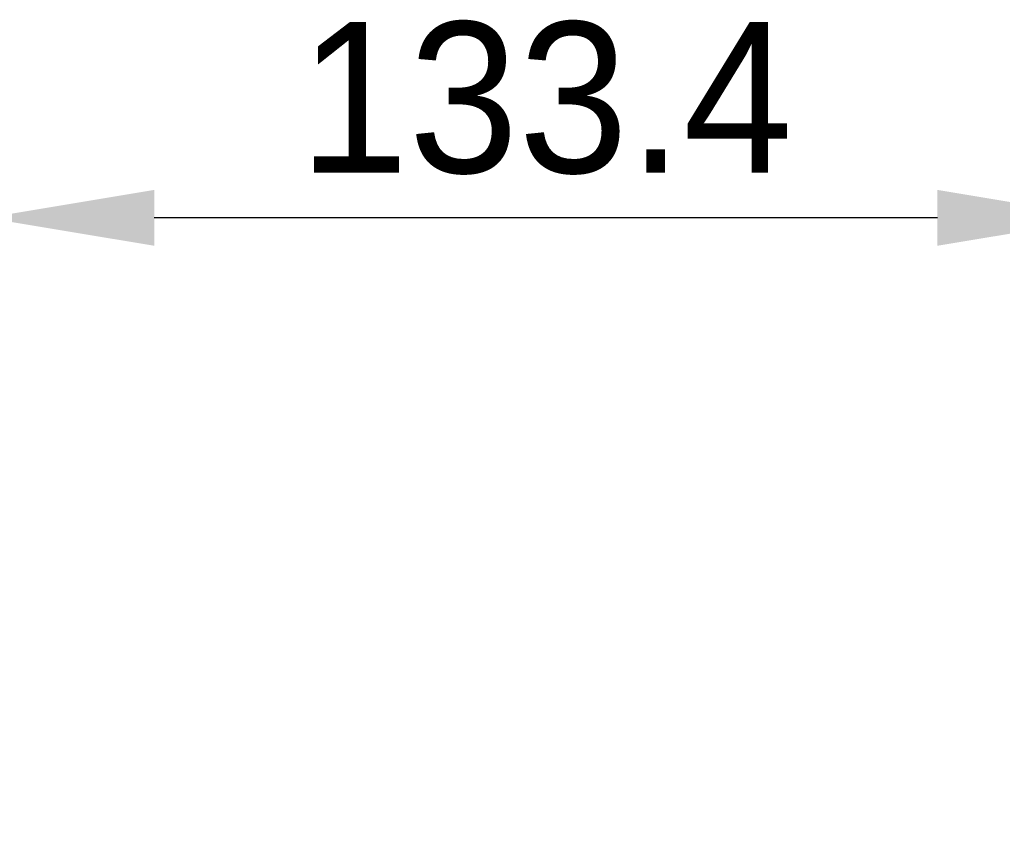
# Model space of a CAD drawing. Header units: millimetres. Extents: x 14 to 1202, y 28 to 1708.
# Drawn here: x 471.3 to 588.5, y 1349.9 to 1445.7 of the extents above; entities that cross this region are included whole.
import ezdxf

# ---------------------------------------------------------------- set-up
doc = ezdxf.new("R2010")
doc.units = ezdxf.units.MM
doc.styles.add('GOGO', font='Gulim.ttf', dxfattribs={"height": 3})
doc.dimstyles.new('기밴테크', dxfattribs={"dimtxt": 3, "dimasz": 3, "dimexe": 1.25, "dimexo": 0.625, "dimgap": 0.6, "dimtad": 1, "dimtih": 1, "dimtoh": 1, "dimdec": 1, "dimlunit": 6, "dimtxsty": 'GOGO', "dimcen": 0, "dimclrd": 3, "dimclre": 3, "dimclrt": 4, "dimadec": 0, "dimazin": 0, "dimtfac": 1, "dimtdec": 1, "dimtmove": 0, "dimatfit": 3, "dimfxl": 1, "dimlwd": 13, "dimlwe": 13, "dimarcsym": 0})

# ---------------------------------------------------------------- blocks, each defined once
blk = doc.blocks.new('*D5')
at = {"color": 3, "lineweight": 13, "transparency": 16777216}
for p, q in [((467.35, 1315.51), (467.35, 1434.05)), ((600.76, 1389.51), (600.76, 1434.05)), ((580.76, 1422.05), (487.35, 1422.05))]:
    blk.add_line(p, q, dxfattribs=at)
at = {"color": 3, "transparency": 16777216}
for points in [[(487.35, 1425.39), (487.35, 1418.72), (467.35, 1422.05)], [(580.76, 1425.39), (580.76, 1418.72), (600.76, 1422.05)]]:
    blk.add_solid(points, dxfattribs=at)
at = {"layer": 'Defpoints', "color": 0, "transparency": 16777216}
for p in [(467.35, 1422.05), (600.76, 1384.51), (467.35, 1310.51)]:
    blk.add_point(p, dxfattribs=at)
at = {"color": 4, "transparency": 16777216, "insert": (534.06, 1436.3), "char_height": 3, "attachment_point": 5, "style": 'GOGO'}
blk.add_mtext('{\\H6x;133.4}', dxfattribs=at)

msp = doc.modelspace()

# ---------------------------------------------------------------- dimensions: what is measured, and where the dimension line sits
dim = msp.add_linear_dim(base=(467.35, 1422.05), p1=(600.76, 1384.51), p2=(467.35, 1310.51), text='{\\H6x;<>}', dimstyle='기밴테크', override={"dimasz": 20, "dimexe": 12, "dimexo": 5, "dimgap": 5, "dimdec": 1})
dim.commit()
dim.dimension.update_dxf_attribs({"geometry": '*D5', "text_midpoint": (534.06, 1436.3)})

doc.saveas('drawing.dxf')
